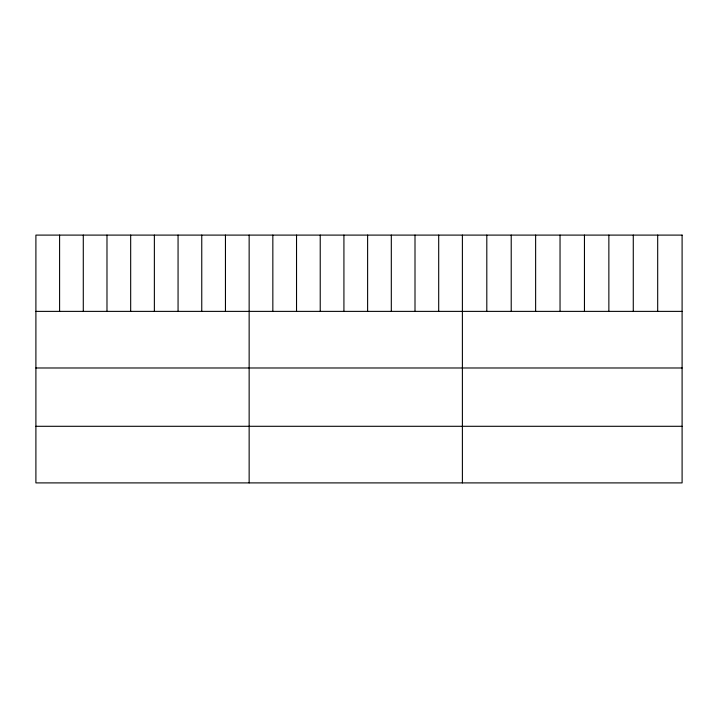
<?xml version="1.0" encoding="UTF-8"?>
<svg xmlns="http://www.w3.org/2000/svg" width="718" height="718" viewBox="0 0 718 718"><rect width="100%" height="100%" fill="white"/><g stroke="black" fill="none" stroke-linecap="round" stroke-linejoin="round"><path stroke-width="1.08" d="M35.9 311.379L682.1 311.379M35.9 367.984L682.1 367.984M35.9 426.295L682.1 426.295M657.688 235.1L657.688 311.379M633.276 235.1L633.276 311.379M608.864 235.1L608.864 311.379M584.452 235.1L584.452 311.379M560.04 235.1L560.04 311.379M535.628 235.1L535.628 311.379M511.216 235.1L511.216 311.379M486.804 235.1L486.804 311.379M462.392 235.1L462.392 482.9M438.698 235.1L438.698 311.379M415.004 235.1L415.004 311.379M391.31 235.1L391.31 311.379M367.616 235.1L367.616 311.379M343.922 235.1L343.922 311.379M320.228 235.1L320.228 311.379M296.534 235.1L296.534 311.379M272.84 235.1L272.84 311.379M249.146 235.1L249.146 482.9M225.452 235.1L225.452 311.379M201.758 235.1L201.758 311.379M178.064 235.1L178.064 311.379M154.37 235.1L154.37 311.379M130.676 235.1L130.676 311.379M106.982 235.1L106.982 311.379M83.288 235.1L83.288 311.379M59.594 235.1L59.594 311.379M682.1 235.1L35.9 235.1L35.9 482.9L682.1 482.9L682.1 235.1"/></g></svg>
